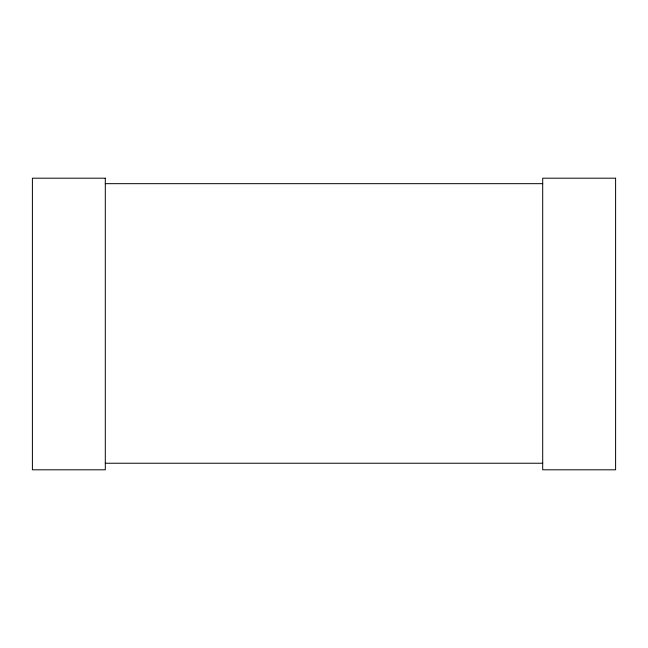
<?xml version="1.0" encoding="UTF-8"?>
<svg xmlns="http://www.w3.org/2000/svg" width="648" height="648" viewBox="0 0 648 648"><rect width="100%" height="100%" fill="white"/><g stroke="black" fill="none" stroke-linecap="round" stroke-linejoin="round"><path stroke-width="0.97" d="M105.3 183.668L542.7 183.668M105.3 463.239L542.7 463.239M105.3 178.2L32.4 178.2L32.4 469.8L105.3 469.8L105.3 178.2M615.6 178.2L542.7 178.2L542.7 469.8L615.6 469.8L615.6 178.2"/></g></svg>
